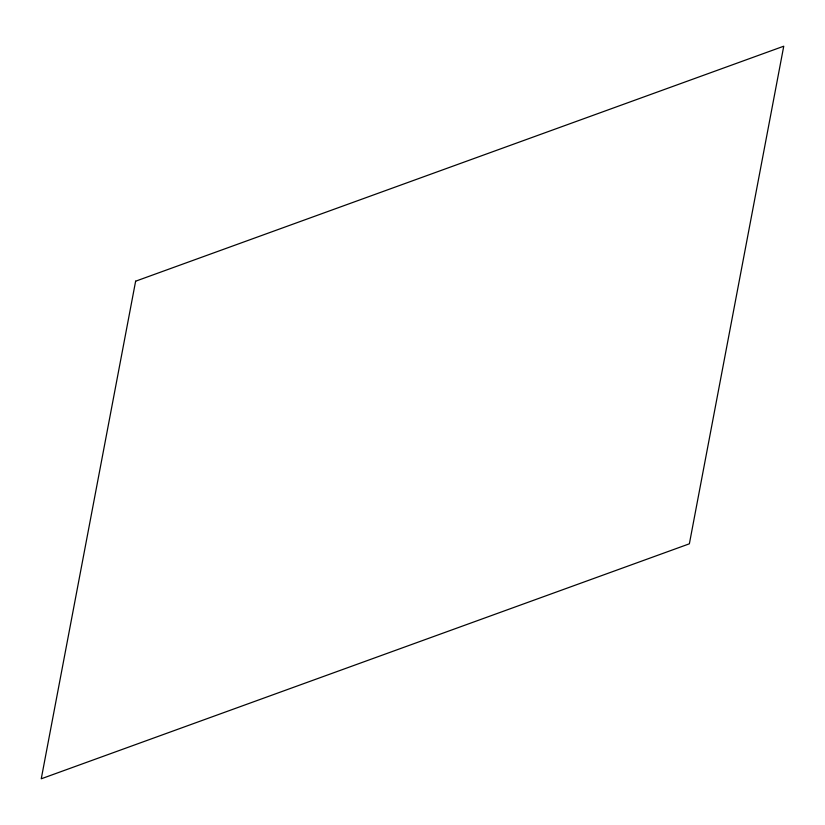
<?xml version="1.0" encoding="UTF-8"?>
<svg xmlns="http://www.w3.org/2000/svg" width="825" height="825" viewBox="0 0 825 825"><rect width="100%" height="100%" fill="white"/><g stroke="black" fill="none" stroke-linecap="round" stroke-linejoin="round"><path stroke-width="1.24" d="M135.63 281.191L41.25 778.79L689.37 543.809L783.75 46.21L135.63 281.191"/></g></svg>
